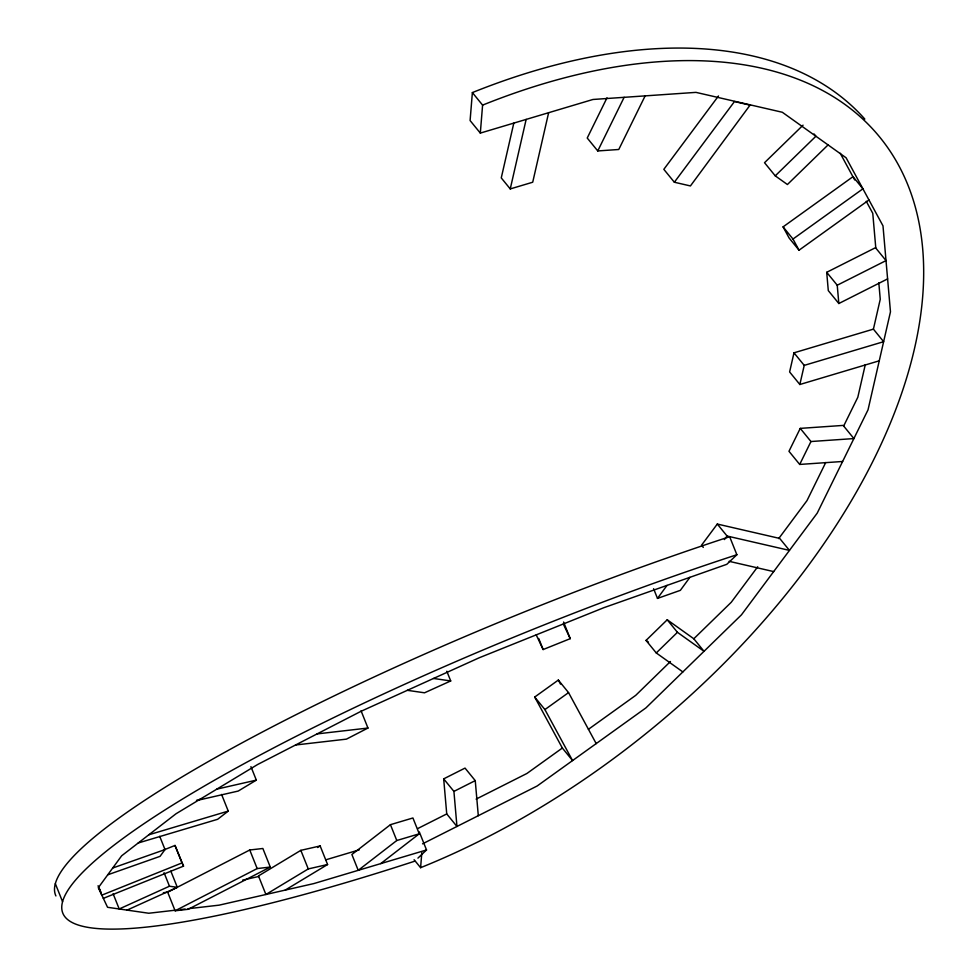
<?xml version="1.0" encoding="UTF-8"?>
<svg xmlns="http://www.w3.org/2000/svg" width="978" height="978" viewBox="0 0 978 978"><rect width="100%" height="100%" fill="white"/><g stroke="black" fill="none" stroke-linecap="round" stroke-linejoin="round"><path stroke-width="1.47" d="M864.821 119.084A552.533 314.427 -39.2 0 0 472.374 92.58L470.1 120.551L480.32 133.094L592.974 99.475L695.969 92.372L782.314 112.262L846.104 157.788L882.987 225.845L890.469 311.811L868.036 409.806L817.205 513.157L741.458 614.832L645.932 707.889L537.154 785.994L422.545 843.831M414.097 859.711L420.601 867.682L421.811 852.767M480.32 133.094L482.594 105.123L472.374 92.58M513.792 123.191L501.262 177.91L510.247 188.925L532.717 182.226L548.634 112.702M510.247 188.925L526.152 119.414M873.403 329.134L793.989 352.826L789.613 371.946L799.845 384.501L879.259 360.809M799.845 384.501L804.222 365.381L793.989 352.826M865.298 364.598L857.816 397.264L843.672 426.029M607.008 97.812L587.228 138.032L597.766 150.942L618.768 149.487L645.138 95.881M597.766 150.942L624.123 97.323M800.248 428.376L810.958 441.53L853.892 438.572L843.17 425.418L800.248 428.376L788.977 451.298L799.698 464.44L842.62 461.482M799.698 464.44L810.958 441.53M825.713 462.545L806.984 500.626L778.696 538.597M159.707 836.3L165.013 849.564L160.05 856.349L107.751 874.797M653.597 588.707L657.485 598.414L667.008 585.406M689.893 577.338L680.358 590.345L657.485 598.414M718.488 95.966L663.83 169.328L674.355 182.238L690.431 185.942L750.248 104.878M674.355 182.238L734.478 101.553L750.554 105.257M717.302 524.049L727.07 536.03L789.454 550.394L779.698 538.426L717.302 524.049L701.519 545.235L703.292 547.411M724.429 539.563L727.07 536.03M757.705 566.775L731.238 602.289L693.805 638.756L667.216 619.783L646.042 640.419L656.262 652.949L682.852 671.923M803.048 125.172L764.527 162.703L775.248 175.844L787.412 184.524L828.073 144.915M775.248 175.844L815.909 136.235L814.051 133.962M656.262 652.949L677.436 632.326L704.026 651.299L693.805 638.756M670.456 661.507L635.712 695.358L588.401 729.331M417.936 858.122L426.53 849.955L419.317 831.923M55.917 895.946A552.533 88.888 -21.8 0 1 729.661 536.714L736.874 554.734L726.788 564.318L603.915 607.668L479.171 657.791L361.078 711.275L257.679 764.478L176.016 813.769L121.651 855.799L98.301 887.706L107.556 907.291L148.766 913.244L174.903 910.237M221.578 794.429L228.253 811.092L217.642 819.295L138.228 842.987M390.442 824.674L351.884 854.491L358.217 870.334L396.787 840.518L419.256 833.806L412.924 817.975L390.442 824.674L396.787 840.518M380.699 863.623L419.256 833.806M799.038 250.197L789.136 238.045L783.085 226.872L853.012 176.663L862.914 188.815L792.987 239.035L799.038 250.197L868.965 199.977M534.697 697.045L544.917 709.576L572.57 760.578L562.35 748.036L534.697 697.045L558.328 680.077L568.548 692.607L596.201 743.61M544.917 709.576L568.548 692.607M562.35 748.036L526.934 773.464L476.115 799.112M250.93 766.63L256.334 780.126L238.229 791.055L198.742 800.053M300.833 850.347L258.473 875.921L265.906 894.491L308.266 868.929L327.581 864.515L320.161 845.946L300.833 850.347L308.266 868.929M317.593 847.498L320.161 845.946M285.221 890.09L327.581 864.515M361.078 710.835L367.96 728.048L346.42 739.136L295.552 744.991M167.69 892.217L249.757 849.992L262.862 848.488L270.283 867.058L188.228 909.283L175.123 910.787L167.69 892.217L163.338 892.718M175.123 910.787L257.177 868.562L270.283 867.058M838.831 303.522L828.293 290.6L826.703 272.312L875.493 247.691L886.019 260.613L837.229 285.221L838.831 303.522L887.608 278.901M443.682 778.867L453.914 791.398L456.958 826.459L446.738 813.928L443.682 778.867L465.027 768.097L475.247 780.627L478.303 815.689M453.914 791.398L475.247 780.627M417.618 828.623L446.738 813.928M446.824 671.238L450.711 680.945L424.525 692.803L407.349 690.321M170.844 871.141L177.324 887.339L169.463 886.215L119.206 908.978L113.106 893.721M127.054 910.115L177.324 887.339M536.213 634.869L543.132 649.551L570.235 638.658L563.585 622.02M163.766 849.968L175.013 845.444L183.522 866.141L103.338 898.366M183.522 866.141L182.006 862.926L101.822 895.151L98.057 885.738M112.715 868.012L165.013 849.564M804.222 365.381L883.635 341.689L873.415 329.146L880.249 299.268L878.819 282.825M196.48 800.371L202.263 798.647M148.839 834.784L228.253 811.092M325.686 859.858L359.342 849.821M426.53 849.955L313.889 883.562L219.145 905.151L188.008 908.733M216.847 789.124L256.334 780.126M242.617 880.139L258.693 876.471M317.104 733.903L367.96 728.048M180.722 909.564L185.099 909.063M433.535 678.463L450.711 680.945M729.111 561.323L773.671 571.592M646.042 640.419L648.463 642.143M826.703 272.312L837.229 285.221M783.085 226.872L792.987 239.035M667.216 619.783L677.436 632.326M840.224 153.265L854.686 179.952M866.264 201.297L872.767 213.314L875.799 248.07M558.328 680.077L560.516 684.099M563.304 623.976L570.235 638.658M538.707 638.463L543.132 649.551M249.757 849.992L257.177 868.562M175.013 845.444L182.006 862.926M164.059 872.706L169.463 886.215M99.573 888.953L101.186 892.987M55.343 883.672L62.555 901.692M482.594 105.123A552.533 314.427 -39.2 0 1 922.657 296.872A552.533 314.427 -39.2 0 1 420.601 867.682M414.721 861.19A552.533 88.888 -21.8 0 1 87.604 867.474A552.533 88.888 -21.8 0 1 736.874 554.734"/></g></svg>
